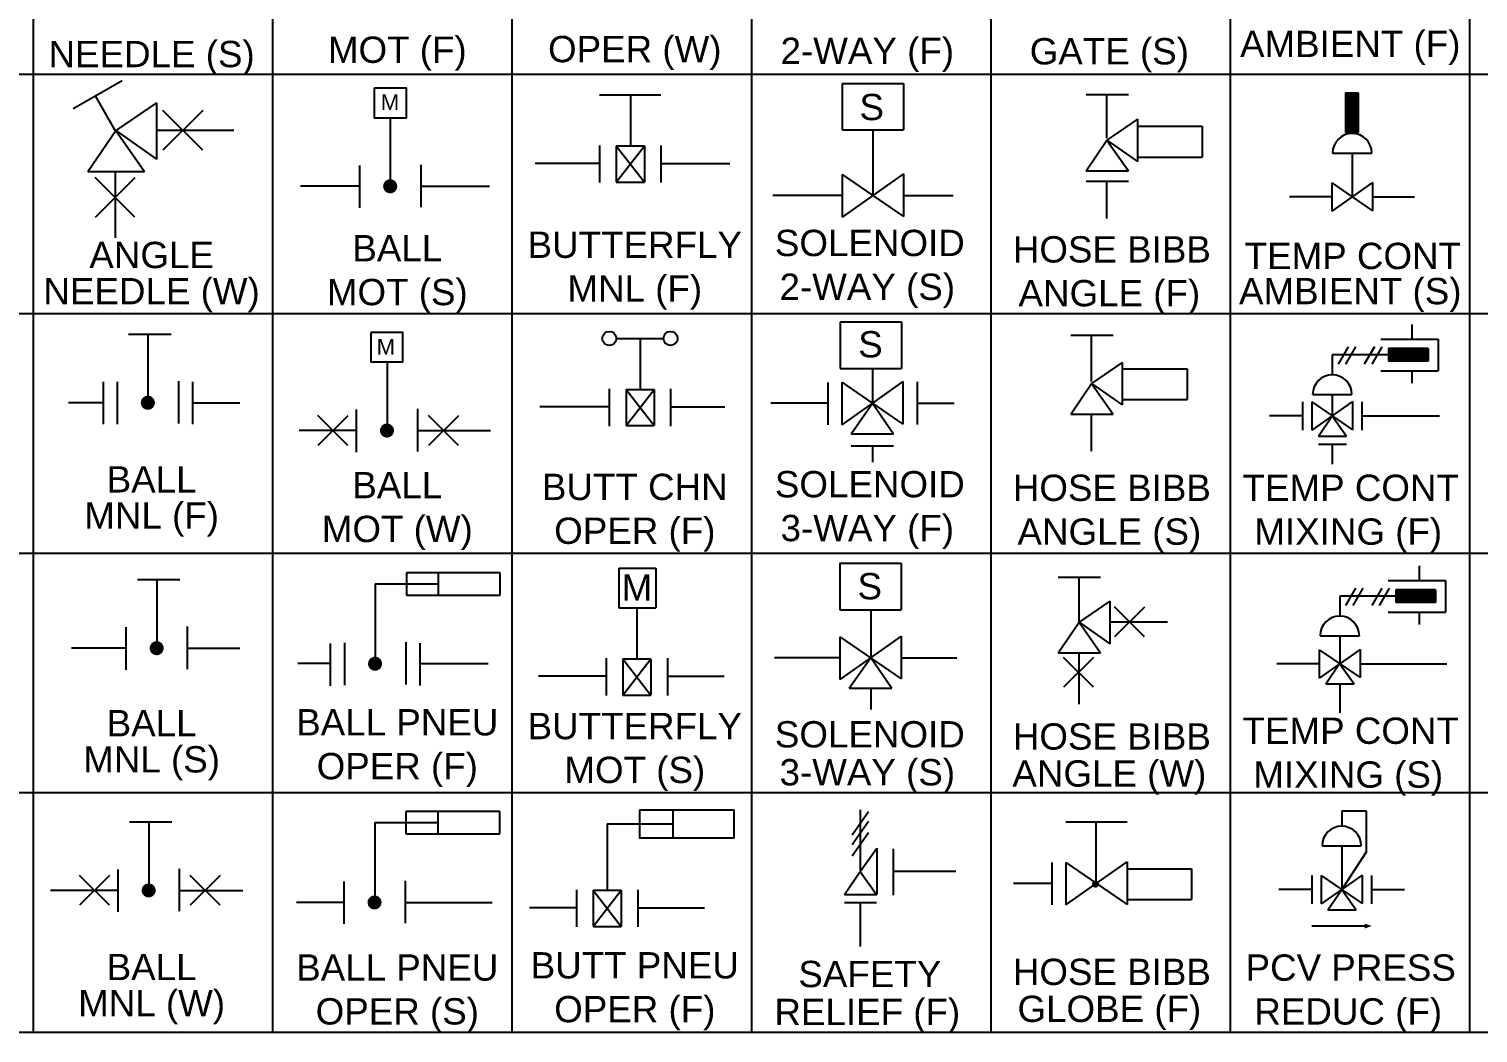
# Model space of a CAD drawing. Extents: x -5.3 to 5, y -1.8 to 1.6.
# Drawn here: x -2.654 to -0.233, y -1.841 to -0.163 of the extents above; entities that cross this region are included whole.
import ezdxf
from ezdxf.enums import TextEntityAlignment as Align

# ---------------------------------------------------------------- set-up
doc = ezdxf.new("R2010")
doc.units = 0
doc.header["$MEASUREMENT"] = 0
for name, color, linetype in [('3-FLOW', 3, 'CONTINUOUS'), ('BLACK', 7, 'CONTINUOUS'), ('EQUIP2', 2, 'CONTINUOUS'), ('GRAY', 4, 'CONTINUOUS')]:
    doc.layers.add(name, color=color, linetype=linetype)
doc.styles.add('HELVL', font='helvl')

# ---------------------------------------------------------------- blocks, each defined once
blk = doc.blocks.new('AR2')
at = {"layer": '3-FLOW'}
blk.add_solid([(0.001, 0.002), (-0.066, 0.192), (0.063, 0.192), (-0.066, 0.192)], dxfattribs=at)

msp = doc.modelspace()

# ---------------------------------------------------------------- linework, layer by layer
at = {"layer": 'BLACK'}
for p, q in [((-2.6467, -1.8394), (-2.6467, 1.3606)), ((-2.2467, -1.8394), (-2.2467, 1.3606)), ((-1.8467, -1.8394), (-1.8467, 1.3606)), ((-1.4467, -1.8394), (-1.4467, 1.3606)), ((-1.0467, -1.8394), (-1.0467, 1.3606)), ((-0.6467, -1.8394), (-0.6467, 1.3606)), ((-0.2467, -1.8394), (-0.2467, 1.3606)), ((4.9533, -0.2394), (-5.0467, -0.2394)), ((4.9533, -0.6394), (-5.0467, -0.6394)), ((4.9533, -1.0394), (-5.0467, -1.0394)), ((4.9533, -1.4394), (-5.0467, -1.4394))]:
    msp.add_line(p, q, dxfattribs=at)
at = {"layer": 'EQUIP2'}
for p, q in [((-1.2956, -0.2546, 0.375), (-1.1932, -0.2546, 0.375)), ((-2.4411, -0.2865, 1), (-2.5093, -0.3331, 0.5)), ((-0.4543, -0.2701, 0.25), (-0.4543, -0.3363, 0.25)), ((-0.4536, -0.2701, 0.25), (-0.4536, -0.3363, 0.25)), ((-0.4527, -0.2701, 0.25), (-0.4527, -0.3363, 0.25)), ((-0.4515, -0.2701, 0.25), (-0.4515, -0.3363, 0.25)), ((-0.4502, -0.2701, 0.25), (-0.4502, -0.3363, 0.25)), ((-0.449, -0.2701, 0.25), (-0.449, -0.3363, 0.25)), ((-0.4478, -0.2701, 0.25), (-0.4478, -0.3363, 0.25)), ((-0.4465, -0.2701, 0.25), (-0.4465, -0.3363, 0.25)), ((-0.4453, -0.2701, 0.25), (-0.4453, -0.3363, 0.25)), ((-0.4441, -0.2701, 0.25), (-0.4441, -0.3363, 0.25)), ((-0.4428, -0.2701, 0.25), (-0.4428, -0.3363, 0.25)), ((-0.4416, -0.2701, 0.25), (-0.4416, -0.3363, 0.25)), ((-0.4404, -0.2701, 0.25), (-0.4404, -0.3363, 0.25)), ((-0.4391, -0.2701, 0.25), (-0.4391, -0.3363, 0.25)), ((-0.4379, -0.2701, 0.25), (-0.4379, -0.3363, 0.25)), ((-0.4367, -0.2701, 0.25), (-0.4367, -0.3363, 0.25)), ((-0.4354, -0.2701, 0.25), (-0.4354, -0.3363, 0.25)), ((-0.4345, -0.2701, 0.25), (-0.4345, -0.3363, 0.25)), ((-0.4334, -0.2701, 0.25), (-0.4334, -0.3363, 0.25)), ((-2.364, -0.3656, 0.5), (-2.4303, -0.2993, 0.5)), ((-2.364, -0.2995, 0.5), (-2.4303, -0.3658, 0.5)), ((-0.8019, -0.314, 0.75), (-0.8531, -0.349, 0.375)), ((-2.5559, -0.4014, 1), (-2.5093, -0.3331, 0.5)), ((-2.5093, -0.3331, 0.5), (-2.4614, -0.4014, 1)), ((-2.5093, -0.3331, 0.5), (-2.4411, -0.3811, 1)), ((-2.4411, -0.3325, 0.5), (-2.3121, -0.3325, 0.5)), ((-0.8017, -0.3259, 0.375), (-0.694, -0.3259, 0.375)), ((-1.6729, -0.3586, 0.375), (-1.626, -0.3586, 0.375)), ((-1.6729, -0.3586, 0.75), (-1.626, -0.4191, 0.75)), ((-1.6729, -0.4191, 0.75), (-1.626, -0.3586, 0.75)), ((-0.8881, -0.4002, 0.75), (-0.8531, -0.349, 0.375)), ((-0.8531, -0.349, 0.375), (-0.8172, -0.4002, 0.75)), ((-0.8531, -0.349, 0.375), (-0.8019, -0.3849, 0.75)), ((-0.4761, -0.3706, 0.5), (-0.4105, -0.3706, 0.5)), ((-1.7009, -0.3879, 0.375), (-1.8087, -0.3879, 0.375)), ((-1.5985, -0.3879, 0.375), (-1.4833, -0.3879, 0.375)), ((-1.1932, -0.4056), (-1.2956, -0.4776, 0.75)), ((-1.2956, -0.4066, 0.75), (-1.1932, -0.4765)), ((-2.4775, -0.478, 0.5), (-2.5438, -0.4117, 0.5)), ((-2.4775, -0.4119, 0.5), (-2.5438, -0.4782, 0.5)), ((-2.1019, -0.4262, 0.375), (-2.2004, -0.4262, 0.375)), ((-1.9995, -0.4262, 0.375), (-1.885, -0.4262, 0.375)), ((-1.6729, -0.4191, 0.375), (-1.626, -0.4191, 0.375)), ((-0.4093, -0.4197), (-0.4776, -0.4677, 0.5)), ((-0.4776, -0.4204, 0.5), (-0.4093, -0.467)), ((-1.2956, -0.4416, 0.375), (-1.4111, -0.4416, 0.375)), ((-1.1932, -0.4416, 0.375), (-1.1099, -0.4416, 0.375)), ((-0.4776, -0.4437, 0.25), (-0.5482, -0.4437, 0.25)), ((-0.4093, -0.4437, 0.25), (-0.3394, -0.4437, 0.25)), ((-1.2986, -0.6525, 0.375), (-1.1962, -0.6525, 0.375)), ((-0.3431, -0.6817, 0.25), (-0.3431, -0.657, 0.25)), ((-0.3957, -0.6817, 0.25), (-0.2997, -0.6817, 0.25)), ((-0.3164, -0.6972, 0.25), (-0.3826, -0.6972, 0.25)), ((-0.3164, -0.6978, 0.25), (-0.3826, -0.6978, 0.25)), ((-0.3164, -0.6987, 0.25), (-0.3826, -0.6987, 0.25)), ((-0.3164, -0.7, 0.25), (-0.3826, -0.7, 0.25)), ((-0.3164, -0.7012, 0.25), (-0.3826, -0.7012, 0.25)), ((-0.8275, -0.7205, 0.75), (-0.8787, -0.7554, 0.375)), ((-0.3826, -0.7076, 0.25), (-0.4766, -0.7076, 0.25)), ((-0.3164, -0.7024, 0.25), (-0.3826, -0.7024, 0.25)), ((-0.3164, -0.7037, 0.25), (-0.3826, -0.7037, 0.25)), ((-0.3164, -0.7049, 0.25), (-0.3826, -0.7049, 0.25)), ((-0.3164, -0.7061, 0.25), (-0.3826, -0.7061, 0.25)), ((-0.3164, -0.7074, 0.25), (-0.3826, -0.7074, 0.25)), ((-0.3164, -0.7086, 0.25), (-0.3826, -0.7086, 0.25)), ((-0.3164, -0.7098, 0.25), (-0.3826, -0.7098, 0.25)), ((-0.3164, -0.7111, 0.25), (-0.3826, -0.7111, 0.25)), ((-0.3164, -0.7123, 0.25), (-0.3826, -0.7123, 0.25)), ((-0.3164, -0.7135, 0.25), (-0.3826, -0.7135, 0.25)), ((-0.3164, -0.7148, 0.25), (-0.3826, -0.7148, 0.25)), ((-0.3164, -0.716, 0.25), (-0.3826, -0.716, 0.25)), ((-0.3164, -0.7169, 0.25), (-0.3826, -0.7169, 0.25)), ((-0.3164, -0.7181, 0.25), (-0.3826, -0.7181, 0.25)), ((-0.8269, -0.7309, 0.375), (-0.7192, -0.7309, 0.375)), ((-0.3957, -0.7343, 0.25), (-0.2997, -0.7343, 0.25)), ((-0.3431, -0.7551, 0.25), (-0.3431, -0.7343, 0.25)), ((-1.6566, -0.826, 0.75), (-1.6097, -0.7655, 0.75)), ((-1.6566, -0.7655, 0.75), (-1.6097, -0.826, 0.75)), ((-1.6566, -0.7655, 0.375), (-1.6097, -0.7655, 0.375)), ((-1.1939, -0.7525), (-1.2963, -0.8245, 0.75)), ((-1.2963, -0.7535, 0.75), (-1.1939, -0.8234)), ((-0.9137, -0.8066, 0.75), (-0.8787, -0.7554, 0.375)), ((-0.8787, -0.7554, 0.375), (-0.8275, -0.7914, 0.75)), ((-0.8787, -0.7554, 0.375), (-0.8428, -0.8066, 0.75)), ((-0.5093, -0.7739, 0.5), (-0.4438, -0.7739, 0.5)), ((-2.5303, -0.7877, 0.375), (-2.5883, -0.7877, 0.375)), ((-2.3805, -0.7877, 0.375), (-2.302, -0.7877, 0.375)), ((-1.6846, -0.7948, 0.375), (-1.8006, -0.7948, 0.375)), ((-1.5822, -0.7948, 0.375), (-1.4915, -0.7948, 0.375)), ((-1.3197, -0.7885, 0.375), (-1.4148, -0.7885, 0.375)), ((-1.2807, -0.8395), (-1.2447, -0.7883, 0.375)), ((-1.2447, -0.7883, 0.375), (-1.2098, -0.8395)), ((-1.1704, -0.7885, 0.375), (-1.1083, -0.7885, 0.375)), ((-0.4426, -0.7857), (-0.5109, -0.8337, 0.5)), ((-0.5109, -0.7864, 0.5), (-0.4426, -0.833)), ((-2.1217, -0.859, 0.375), (-2.1714, -0.8093, 0.375)), ((-2.1217, -0.8094, 0.375), (-2.1714, -0.8592, 0.375)), ((-1.9368, -0.859, 0.375), (-1.9865, -0.8093, 0.375)), ((-1.9368, -0.8094, 0.375), (-1.9865, -0.8592, 0.375)), ((-0.5265, -0.8097, 0.25), (-0.5814, -0.8097, 0.25)), ((-0.4766, -0.81, 0.25), (-0.4999, -0.8441)), ((-0.4527, -0.8441), (-0.4766, -0.81, 0.25)), ((-0.427, -0.8097, 0.25), (-0.2976, -0.8097, 0.25)), ((-2.1073, -0.8342, 0.375), (-2.2029, -0.8342, 0.375)), ((-2.0049, -0.8342, 0.375), (-1.8833, -0.8342, 0.375)), ((-1.6566, -0.826, 0.375), (-1.6097, -0.826, 0.375)), ((-1.2992, -1.0555, 0.375), (-1.1968, -1.0555, 0.375)), ((-0.3307, -1.0848, 0.25), (-0.3307, -1.0601, 0.25)), ((-2.0237, -1.072, 0.75), (-2.0237, -1.1091, 0.75)), ((-1.8667, -1.072, 0.75), (-2.0237, -1.072, 0.75)), ((-1.9699, -1.1091, 0.75), (-1.9699, -1.072, 0.75)), ((-1.8667, -1.1091, 0.75), (-1.8667, -1.072, 0.75)), ((-0.3833, -1.0848, 0.25), (-0.2873, -1.0848, 0.25)), ((-2.0758, -1.0905, 0.75), (-1.9699, -1.0905, 0.75)), ((-2.0237, -1.1091, 0.75), (-1.8667, -1.1091, 0.75)), ((-0.3702, -1.1107, 0.25), (-0.4642, -1.1107, 0.25)), ((-0.3041, -1.1003, 0.25), (-0.3702, -1.1003, 0.25)), ((-0.3041, -1.1009, 0.25), (-0.3702, -1.1009, 0.25)), ((-0.3041, -1.1018, 0.25), (-0.3702, -1.1018, 0.25)), ((-0.3041, -1.103, 0.25), (-0.3702, -1.103, 0.25)), ((-0.3041, -1.1043, 0.25), (-0.3702, -1.1043, 0.25)), ((-0.3041, -1.1055, 0.25), (-0.3702, -1.1055, 0.25)), ((-0.3041, -1.1067, 0.25), (-0.3702, -1.1067, 0.25)), ((-0.3041, -1.108, 0.25), (-0.3702, -1.108, 0.25)), ((-0.3041, -1.1092, 0.25), (-0.3702, -1.1092, 0.25)), ((-0.3041, -1.1104, 0.25), (-0.3702, -1.1104, 0.25)), ((-0.3041, -1.1117, 0.25), (-0.3702, -1.1117, 0.25)), ((-0.3041, -1.1129, 0.25), (-0.3702, -1.1129, 0.25)), ((-0.8484, -1.1194, 0.75), (-0.8996, -1.1543, 0.375)), ((-0.7906, -1.1787, 0.375), (-0.8403, -1.1289, 0.375)), ((-0.7906, -1.1291, 0.375), (-0.8403, -1.1788, 0.375)), ((-0.3833, -1.1374, 0.25), (-0.2873, -1.1374, 0.25)), ((-0.3041, -1.1141, 0.25), (-0.3702, -1.1141, 0.25)), ((-0.3041, -1.1154, 0.25), (-0.3702, -1.1154, 0.25)), ((-0.3041, -1.1166, 0.25), (-0.3702, -1.1166, 0.25)), ((-0.3041, -1.1178, 0.25), (-0.3702, -1.1178, 0.25)), ((-0.3041, -1.1191, 0.25), (-0.3702, -1.1191, 0.25)), ((-0.3041, -1.12, 0.25), (-0.3702, -1.12, 0.25)), ((-0.3041, -1.1212, 0.25), (-0.3702, -1.1212, 0.25)), ((-0.3307, -1.1582, 0.25), (-0.3307, -1.1374, 0.25)), ((-0.9346, -1.2055, 0.75), (-0.8996, -1.1543, 0.375)), ((-0.8996, -1.1543, 0.375), (-0.8637, -1.2055, 0.75)), ((-0.8996, -1.1543, 0.375), (-0.8484, -1.1903, 0.75)), ((-0.8484, -1.1538, 0.375), (-0.752, -1.1538, 0.375)), ((-1.1968, -1.1778), (-1.2992, -1.2498, 0.75)), ((-1.2992, -1.1789, 0.75), (-1.1968, -1.2488)), ((-0.497, -1.177, 0.5), (-0.4314, -1.177, 0.5)), ((-2.4921, -1.1977, 0.375), (-2.5833, -1.1977, 0.375)), ((-2.3897, -1.1977, 0.375), (-2.302, -1.1977, 0.375)), ((-0.4302, -1.1997), (-0.4985, -1.2477, 0.5)), ((-0.4985, -1.2004, 0.5), (-0.4302, -1.247)), ((-2.1507, -1.2236, 0.375), (-2.2048, -1.2236, 0.375)), ((-2.0014, -1.2236, 0.375), (-1.8871, -1.2236, 0.375)), ((-1.6619, -1.2155, 0.375), (-1.615, -1.2155, 0.375)), ((-1.6619, -1.2155, 0.75), (-1.615, -1.276, 0.75)), ((-1.6619, -1.276, 0.75), (-1.615, -1.2155, 0.75)), ((-1.2992, -1.2138, 0.375), (-1.4084, -1.2138, 0.375)), ((-1.2836, -1.2648), (-1.2476, -1.2136, 0.375)), ((-1.2476, -1.2136, 0.375), (-1.2127, -1.2648)), ((-1.1968, -1.2138, 0.375), (-1.104, -1.2138, 0.375)), ((-0.8758, -1.263, 0.375), (-0.9255, -1.2132, 0.375)), ((-0.8758, -1.2134, 0.375), (-0.9255, -1.2631, 0.375)), ((-0.4985, -1.2237, 0.25), (-0.5691, -1.2237, 0.25)), ((-0.4643, -1.224, 0.25), (-0.4876, -1.2581)), ((-0.4403, -1.2581), (-0.4643, -1.224, 0.25)), ((-0.4302, -1.2237, 0.25), (-0.2853, -1.2237, 0.25)), ((-1.6899, -1.2447, 0.375), (-1.803, -1.2447, 0.375)), ((-1.5875, -1.2447, 0.375), (-1.4925, -1.2447, 0.375)), ((-1.6619, -1.276, 0.375), (-1.615, -1.276, 0.375)), ((-1.8676, -1.4708, 0.75), (-2.0246, -1.4708, 0.75)), ((-2.0246, -1.4708, 0.75), (-2.0246, -1.5079, 0.75)), ((-1.9708, -1.5079, 0.75), (-1.9708, -1.4708, 0.75)), ((-1.8676, -1.5079, 0.75), (-1.8676, -1.4708, 0.75)), ((-1.2787, -1.5096, 0.2813), (-1.2513, -1.4705, 0.567)), ((-0.4609, -1.4697, 0.25), (-0.42, -1.4697, 0.25)), ((-2.0766, -1.4887, 0.75), (-1.9708, -1.4887, 0.75)), ((-1.6879, -1.4914, 0.375), (-1.5785, -1.4914, 0.375)), ((-1.2787, -1.5256, 0.2813), (-1.2513, -1.4866, 0.567)), ((-0.922, -1.488, 0.375), (-0.8196, -1.488, 0.375)), ((-0.8712, -1.5901, 0.375), (-0.8712, -1.488, 0.6707)), ((-2.0246, -1.5079, 0.75), (-1.8676, -1.5079, 0.75)), ((-1.2787, -1.5446, 0.2813), (-1.2513, -1.5056, 0.567)), ((-1.2652, -1.5709, 0.2813), (-1.2378, -1.5318, 0.567)), ((-0.4936, -1.5279, 0.5), (-0.4281, -1.5279, 0.5)), ((-0.42, -1.5385, 0.5), (-0.4609, -1.6009, 0.5)), ((-1.2914, -1.6093, 0.5625), (-1.2652, -1.5709, 0.2813)), ((-1.2652, -1.5709, 0.2813), (-1.2382, -1.6093, 0.5625)), ((-1.2103, -1.5705, 0.2812), (-1.1055, -1.5705, 0.2812)), ((-0.922, -1.6267, 0.75), (-0.8196, -1.5548, 0.75)), ((-0.922, -1.5558, 0.75), (-0.8196, -1.6257)), ((-0.8196, -1.5663, 0.375), (-0.7119, -1.5663, 0.375)), ((-2.5198, -1.6272, 0.375), (-2.5696, -1.5775, 0.375)), ((-2.5198, -1.5776, 0.375), (-2.5696, -1.6273, 0.375)), ((-2.335, -1.6272, 0.375), (-2.3847, -1.5775, 0.375)), ((-2.335, -1.5776, 0.375), (-2.3847, -1.6273, 0.375)), ((-0.9454, -1.5908, 0.375), (-1.0093, -1.5908, 0.375)), ((-0.4269, -1.577), (-0.4951, -1.625, 0.5)), ((-0.4951, -1.5777, 0.5), (-0.4269, -1.6243)), ((-2.5055, -1.6023, 0.375), (-2.6183, -1.6023, 0.375)), ((-2.4031, -1.6023, 0.375), (-2.297, -1.6023, 0.375)), ((-1.7113, -1.6627, 0.75), (-1.6645, -1.6021, 0.75)), ((-1.7113, -1.6021, 0.75), (-1.6645, -1.6627, 0.75)), ((-1.7113, -1.6021, 0.375), (-1.6645, -1.6021, 0.375)), ((-0.8196, -1.6178, 0.375), (-0.7119, -1.6178, 0.375)), ((-0.5108, -1.601, 0.25), (-0.5657, -1.601, 0.25)), ((-0.4609, -1.6012, 0.25), (-0.4842, -1.6354)), ((-0.4369, -1.6354), (-0.4609, -1.6012, 0.25)), ((-0.4112, -1.601, 0.25), (-0.3561, -1.601, 0.25)), ((-2.1281, -1.6224, 0.375), (-2.2075, -1.6224, 0.375)), ((-2.0257, -1.6224, 0.375), (-1.8805, -1.6224, 0.375)), ((-1.7393, -1.6314, 0.375), (-1.818, -1.6314, 0.375)), ((-1.6369, -1.6314, 0.375), (-1.5257, -1.6314, 0.375)), ((-1.7113, -1.6627, 0.375), (-1.6645, -1.6627, 0.375)), ((-0.4218, -1.6621, 0.25), (-0.5108, -1.6621, 0.25))]:
    msp.add_line(p, q, dxfattribs=at)
for points, elevation in [([(-2.5804, -0.2965), (-2.4985, -0.2492)], 1), ([(-1.2956, -0.2546), (-1.2956, -0.3319)], 0.75), ([(-1.1932, -0.2546), (-1.1932, -0.3319)], 0.75), ([(-2.5436, -0.2753), (-2.5095, -0.3345)], 1), ([(-2.4411, -0.2865), (-2.4411, -0.3811)], 1), ([(-1.7009, -0.2733), (-1.5985, -0.2733)], 0.75), ([(-1.6494, -0.2733), (-1.6494, -0.3586)], 0.75), ([(-0.8881, -0.2726), (-0.8172, -0.2726)], 0.75), ([(-0.8537, -0.2726), (-0.8537, -0.3457)], 0.75), ([(-0.4543, -0.2701), (-0.4334, -0.2701)], 0.5), ([(-2.0505, -0.3116), (-2.0505, -0.426)], 0.75), ([(-0.8019, -0.314), (-0.8019, -0.3849)], 0.75), ([(-0.4433, -0.3013), (-0.4433, -0.3349)], 0.5), ([(-1.2956, -0.3319), (-1.1932, -0.3319)], 0.375), ([(-1.2442, -0.3319), (-1.2442, -0.4414)], 0.75), ([(-0.694, -0.3259), (-0.694, -0.3774)], 0.75), ([(-0.4543, -0.3363), (-0.4334, -0.3363)], 0.5), ([(-1.7009, -0.3578), (-1.7009, -0.4198)], 0.75), ([(-1.6729, -0.3586), (-1.6729, -0.4191)], 0.75), ([(-1.626, -0.3586), (-1.626, -0.4191)], 0.75), ([(-1.5985, -0.3578), (-1.5985, -0.4198)], 0.75), ([(-0.8017, -0.3774), (-0.694, -0.3774)], 0.375), ([(-0.4433, -0.3706), (-0.4433, -0.4436)], 0.5), ([(-2.5559, -0.4014), (-2.4614, -0.4014)], 1), ([(-2.5101, -0.4014), (-2.5101, -0.5121)], 1), ([(-2.1019, -0.3912), (-2.1019, -0.4621)], 0.75), ([(-1.9995, -0.3902), (-1.9995, -0.4611)], 0.75), ([(-1.2956, -0.4066), (-1.2956, -0.4776)], 0.75), ([(-1.1932, -0.4056), (-1.1932, -0.4765)], 0.75), ([(-0.8881, -0.4002), (-0.8172, -0.4002)], 0.75), ([(-0.8881, -0.4177), (-0.8172, -0.4177)], 0.75), ([(-0.8537, -0.4177), (-0.8537, -0.4802)], 0.75), ([(-0.4776, -0.4204), (-0.4776, -0.4677)], 0.5), ([(-0.4093, -0.4197), (-0.4093, -0.467)], 0.5), ([(-1.2986, -0.6525), (-1.2986, -0.7306)], 0.75), ([(-1.1962, -0.6525), (-1.1962, -0.7306)], 0.75), ([(-2.4879, -0.6731), (-2.4169, -0.6731)], 0.75), ([(-2.4554, -0.6731), (-2.4554, -0.7875)], 0.75), ([(-0.9137, -0.6747), (-0.8428, -0.6747)], 0.75), ([(-0.8793, -0.6747), (-0.8793, -0.7522)], 0.75), ([(-1.6729, -0.6803), (-1.5939, -0.6803)], 0.75), ([(-1.6332, -0.6803), (-1.6332, -0.7655)], 0.75), ([(-0.4502, -0.6943), (-0.467, -0.7233)], 0.5), ([(-0.4379, -0.6943), (-0.4546, -0.7233)], 0.5), ([(-0.4063, -0.6943), (-0.4231, -0.7233)], 0.5), ([(-0.394, -0.6943), (-0.4107, -0.7233)], 0.5), ([(-0.3826, -0.6972), (-0.3826, -0.7181)], 0.5), ([(-0.3164, -0.6972), (-0.3164, -0.7181)], 0.5), ([(-0.2997, -0.6817), (-0.2997, -0.7343)], 0.5), ([(-2.0559, -0.7196), (-2.0559, -0.834)], 0.75), ([(-0.8275, -0.7205), (-0.8275, -0.7914)], 0.75), ([(-0.4766, -0.7076), (-0.4766, -0.7411)], 0.5), ([(-1.2986, -0.7306), (-1.1962, -0.7306)], 0.375), ([(-1.2448, -0.7306), (-1.2448, -0.7887)], 0.75), ([(-0.7192, -0.7309), (-0.7192, -0.7823)], 0.75), ([(-2.5303, -0.7527), (-2.5303, -0.8237)], 0.75), ([(-2.5068, -0.7527), (-2.5068, -0.8237)], 0.75), ([(-2.4044, -0.7517), (-2.4044, -0.8226)], 0.75), ([(-2.381, -0.7527), (-2.381, -0.8237)], 0.75), ([(-1.6846, -0.7647), (-1.6846, -0.8267)], 0.75), ([(-1.6566, -0.7655), (-1.6566, -0.826)], 0.75), ([(-1.6097, -0.7655), (-1.6097, -0.826)], 0.75), ([(-1.5822, -0.7647), (-1.5822, -0.8267)], 0.75), ([(-1.3197, -0.7538), (-1.3197, -0.8247)], 0.75), ([(-1.2963, -0.7535), (-1.2963, -0.8245)], 0.75), ([(-1.1939, -0.7525), (-1.1939, -0.8234)], 0.75), ([(-1.1704, -0.7531), (-1.1704, -0.824)], 0.75), ([(-0.4766, -0.7739), (-0.4766, -0.8101)], 0.5), ([(-2.0049, -0.7982), (-2.0049, -0.8691)], 0.75), ([(-0.8269, -0.7823), (-0.7192, -0.7823)], 0.375), ([(-0.5265, -0.7864), (-0.5265, -0.8337)], 0.5), ([(-0.5109, -0.7864), (-0.5109, -0.8337)], 0.5), ([(-0.4426, -0.7857), (-0.4426, -0.833)], 0.5), ([(-0.427, -0.7864), (-0.427, -0.8337)], 0.5), ([(-2.1073, -0.7992), (-2.1073, -0.8701)], 0.75), ([(-0.9137, -0.8066), (-0.8428, -0.8066)], 0.75), ([(-0.8793, -0.8066), (-0.8793, -0.8687)], 0.75), ([(-1.2807, -0.8395), (-1.2098, -0.8395)], 0.75), ([(-0.4527, -0.8441), (-0.4999, -0.8441)], 0.5), ([(-1.2807, -0.8595), (-1.2098, -0.8595)], 0.75), ([(-1.2448, -0.8595), (-1.2448, -0.887)], 0.75), ([(-0.4527, -0.8576), (-0.4999, -0.8576)], 0.5), ([(-0.4766, -0.8576), (-0.4766, -0.8903)], 0.5), ([(-1.6685, -1.064), (-1.607, -1.064)], 0.75), ([(-1.6685, -1.064), (-1.6685, -1.1302)], 0.75), ([(-1.607, -1.064), (-1.607, -1.1302)], 0.75), ([(-1.2992, -1.0555), (-1.2992, -1.1336)], 0.75), ([(-1.1968, -1.0555), (-1.1968, -1.1336)], 0.75), ([(-2.4731, -1.0832), (-2.4022, -1.0832)], 0.75), ([(-2.4407, -1.0832), (-2.4407, -1.1976)], 0.75), ([(-0.9346, -1.0793), (-0.8637, -1.0793)], 0.75), ([(-0.9002, -1.0793), (-0.9002, -1.1552)], 0.75), ([(-0.2873, -1.0848), (-0.2873, -1.1374)], 0.5), ([(-2.0758, -1.0905), (-2.0758, -1.2235)], 0.75), ([(-0.4642, -1.1107), (-0.4642, -1.1442)], 0.5), ([(-0.4379, -1.0974), (-0.4546, -1.1264)], 0.5), ([(-0.4255, -1.0974), (-0.4423, -1.1264)], 0.5), ([(-0.394, -1.0974), (-0.4107, -1.1264)], 0.5), ([(-0.3816, -1.0974), (-0.3984, -1.1264)], 0.5), ([(-0.3702, -1.1003), (-0.3702, -1.1212)], 0.5), ([(-0.3041, -1.1003), (-0.3041, -1.1212)], 0.5), ([(-1.6685, -1.1302), (-1.607, -1.1302)], 0.75), ([(-1.6384, -1.1302), (-1.6384, -1.2155)], 0.75), ([(-1.2992, -1.1336), (-1.1968, -1.1336)], 0.375), ([(-1.2478, -1.1336), (-1.2478, -1.2136)], 0.75), ([(-0.8484, -1.1194), (-0.8484, -1.1903)], 0.75), ([(-2.3897, -1.1618), (-2.3897, -1.2327)], 0.75), ([(-2.4921, -1.1628), (-2.4921, -1.2337)], 0.75), ([(-1.2992, -1.1789), (-1.2992, -1.2498)], 0.75), ([(-1.1968, -1.1778), (-1.1968, -1.2488)], 0.75), ([(-0.4642, -1.177), (-0.4642, -1.2241)], 0.5), ([(-2.1507, -1.1897), (-2.1507, -1.2607)], 0.75), ([(-2.1272, -1.1887), (-2.1272, -1.2596)], 0.75), ([(-2.0248, -1.1877), (-2.0248, -1.2586)], 0.75), ([(-2.0014, -1.1894), (-2.0014, -1.2603)], 0.75), ([(-0.9346, -1.2055), (-0.8637, -1.2055)], 0.75), ([(-0.9002, -1.2055), (-0.9002, -1.2915)], 0.75), ([(-0.4985, -1.2004), (-0.4985, -1.2477)], 0.5), ([(-0.4302, -1.1997), (-0.4302, -1.247)], 0.5), ([(-1.6899, -1.2146), (-1.6899, -1.2766)], 0.75), ([(-1.6619, -1.2155), (-1.6619, -1.276)], 0.75), ([(-1.615, -1.2155), (-1.615, -1.276)], 0.75), ([(-1.5875, -1.2146), (-1.5875, -1.2766)], 0.75), ([(-0.4403, -1.2581), (-0.4876, -1.2581)], 0.5), ([(-0.4642, -1.2581), (-0.4642, -1.3055)], 0.5), ([(-1.2836, -1.2648), (-1.2127, -1.2648)], 0.75), ([(-1.2478, -1.2648), (-1.2478, -1.3003)], 0.75), ([(-1.5785, -1.4683), (-1.5785, -1.5146)], 0.75), ([(-1.2656, -1.4676), (-1.2656, -1.5684)], 0.5625), ([(-0.4609, -1.4697), (-0.4609, -1.4951)], 0.5), ([(-0.42, -1.4697), (-0.42, -1.5385)], 0.5), ([(-2.4865, -1.4878), (-2.4156, -1.4878)], 0.75), ([(-2.454, -1.4878), (-2.454, -1.6022)], 0.75), ([(-2.0766, -1.4887), (-2.0766, -1.6222)], 0.75), ([(-1.6879, -1.4914), (-1.6879, -1.6021)], 0.75), ([(-1.2378, -1.5318), (-1.2378, -1.6093)], 0.5625), ([(-1.2103, -1.5328), (-1.2103, -1.6103)], 0.5625), ([(-0.4609, -1.5279), (-0.4609, -1.6009)], 0.5), ([(-2.5055, -1.5674), (-2.5055, -1.6383)], 0.75), ([(-2.4031, -1.5664), (-2.4031, -1.6373)], 0.75), ([(-0.9454, -1.5558), (-0.9454, -1.6267)], 0.75), ([(-0.922, -1.5558), (-0.922, -1.6267)], 0.75), ([(-0.8196, -1.5548), (-0.8196, -1.6257)], 0.75), ([(-0.7119, -1.5663), (-0.7119, -1.6178)], 0.75), ([(-2.1281, -1.5875), (-2.1281, -1.6584)], 0.75), ([(-2.0257, -1.5864), (-2.0257, -1.6573)], 0.75), ([(-0.5108, -1.5777), (-0.5108, -1.625)], 0.5), ([(-0.4951, -1.5777), (-0.4951, -1.625)], 0.5), ([(-0.4269, -1.577), (-0.4269, -1.6243)], 0.5), ([(-0.4112, -1.5777), (-0.4112, -1.625)], 0.5), ([(-1.7393, -1.6013), (-1.7393, -1.6633)], 0.75), ([(-1.7113, -1.6021), (-1.7113, -1.6627)], 0.75), ([(-1.6645, -1.6021), (-1.6645, -1.6627)], 0.75), ([(-1.6369, -1.6013), (-1.6369, -1.6633)], 0.75), ([(-1.2914, -1.6093), (-1.2378, -1.6093)], 0.5625), ([(-1.2914, -1.6224), (-1.2382, -1.6224)], 0.5625), ([(-1.2656, -1.6224), (-1.2656, -1.696)], 0.5625), ([(-0.4369, -1.6354), (-0.4842, -1.6354)], 0.5)]:
    msp.add_lwpolyline(points, dxfattribs=dict(at, elevation=elevation))
at = {"layer": 'EQUIP2', "elevation": 0.75}
for points in [[(-2.0773, -0.2622), (-2.0773, -0.3116), (-2.0235, -0.3116), (-2.0235, -0.2622)], [(-2.0832, -0.6702), (-2.0832, -0.7196), (-2.0293, -0.7196), (-2.0293, -0.6702)], [(-1.6344, -1.4683), (-1.6344, -1.5146), (-1.4757, -1.5146), (-1.4757, -1.4683)]]:
    msp.add_lwpolyline(points, close=True, dxfattribs=at)
for points, const_width in [([(-2.0566, -0.4262, 1), (-2.0448, -0.4262, 1)], 0.0117), ([(-2.4615, -0.7878, 1), (-2.4497, -0.7878, 1)], 0.0117), ([(-2.0619, -0.8342, 1), (-2.0502, -0.8342, 1)], 0.0117), ([(-2.4467, -1.1978, 1), (-2.435, -1.1978, 1)], 0.0117), ([(-2.0818, -1.2237, 1), (-2.0701, -1.2237, 1)], 0.0117), ([(-2.4601, -1.6024, 1), (-2.4484, -1.6024, 1)], 0.0117), ([(-0.8751, -1.5919, 1), (-0.8692, -1.5919, 1)], 0.00586), ([(-2.0827, -1.6225, 1), (-2.071, -1.6225, 1)], 0.0117)]:
    msp.add_lwpolyline(points, format="xyb", close=True, dxfattribs=dict(at, const_width=const_width))
at = {"layer": 'EQUIP2'}
for centre in [(-1.6846, -0.6803, 0.75), (-1.5822, -0.6803, 0.75)]:
    msp.add_circle(centre, 0.0117, dxfattribs=at)
for centre in [(-0.4433, -0.3706, 0.5), (-0.4766, -0.7739, 0.5), (-0.4642, -1.177, 0.5), (-0.4609, -1.5279, 0.5)]:
    msp.add_arc(centre, 0.0328, 0, 180, dxfattribs=at)
at = {"layer": 'GRAY'}
msp.add_lwpolyline([(-5.0467, 1.3164), (-5.0467, -1.8394), (4.9533, -1.8394), (4.9533, 1.3606), (-5.0025, 1.3606)], dxfattribs=at)

# ---------------------------------------------------------------- block references
at = {"layer": 'EQUIP2', "color": 5, "xscale": 0.0625, "yscale": 0.0625, "zscale": 0.0625, "rotation": 90}
msp.add_blockref('AR2', (-0.4105, -1.6619, 0.5), dxfattribs=at)

# ---------------------------------------------------------------- texts
at = {"layer": 'EQUIP2', "style": 'HELVL'}
for s, height, p in [('AMBIENT (F)', 0.043945, (-0.4466, -0.2103)), ('NEEDLE (S)', 0.04395, (-2.4493, -0.2272)), ('MOT (F)', 0.04395, (-2.0388, -0.22)), ('OPER (W)', 0.04395, (-1.642, -0.2189)), ('2-WAY (F)', 0.04395, (-1.2535, -0.2218)), ('GATE (S)', 0.04395, (-0.8491, -0.2226)), ('M', 0.0264, (-2.051, -0.2989)), ('S', 0.0439, (-1.2461, -0.3157)), ('BALL', 0.04395, (-2.0388, -0.5516)), ('BUTTERFLY', 0.04395, (-1.642, -0.5458)), ('SOLENOID', 0.04395, (-1.2493, -0.5428)), ('ANGLE', 0.04395, (-2.4493, -0.5629)), ('HOSE BIBB', 0.04395, (-0.8449, -0.5535)), ('TEMP CONT', 0.04395, (-0.4423, -0.5645)), ('NEEDLE (W)', 0.04395, (-2.4493, -0.6233)), ('MOT (S)', 0.04395, (-2.0388, -0.6248)), ('MNL (F)', 0.04395, (-1.642, -0.619)), ('2-WAY (S)', 0.04395, (-1.2535, -0.616)), ('ANGLE (F)', 0.04395, (-0.8491, -0.6267)), ('AMBIENT (S)', 0.043945, (-0.4466, -0.6232)), ('S', 0.0439, (-1.2482, -0.712)), ('M', 0.0264, (-2.0579, -0.7076)), ('BALL', 0.04395, (-2.4493, -0.9377)), ('BALL', 0.04395, (-2.0388, -0.9473)), ('BUTT CHN', 0.04395, (-1.642, -0.9503)), ('SOLENOID', 0.04395, (-1.2493, -0.9458)), ('HOSE BIBB', 0.04395, (-0.8449, -0.9518)), ('TEMP CONT', 0.04395, (-0.4458, -0.9518)), ('MNL (F)', 0.04395, (-2.4493, -0.998)), ('MOT (W)', 0.04395, (-2.0388, -1.0205)), ('OPER (F)', 0.04395, (-1.642, -1.0235)), ('3-WAY (F)', 0.04395, (-1.2535, -1.019)), ('ANGLE (S)', 0.04395, (-0.8491, -1.025)), ('MIXING (F)', 0.04395, (-0.45, -1.025)), ('M', 0.0439, (-1.6384, -1.1184)), ('S', 0.0439, (-1.2494, -1.1161)), ('BALL', 0.04395, (-2.4493, -1.345)), ('BALL PNEU', 0.04395, (-2.0388, -1.3435)), ('BUTTERFLY', 0.04395, (-1.642, -1.3498)), ('SOLENOID', 0.04395, (-1.2493, -1.3636)), ('HOSE BIBB', 0.04395, (-0.8449, -1.3672)), ('TEMP CONT', 0.04395, (-0.4458, -1.3576)), ('MNL (S)', 0.04395, (-2.4493, -1.4054)), ('OPER (F)', 0.04395, (-2.0388, -1.4167)), ('MOT (S)', 0.04395, (-1.642, -1.423)), ('3-WAY (S)', 0.04395, (-1.2535, -1.427)), ('ANGLE (W)', 0.04395, (-0.8491, -1.429)), ('MIXING (S)', 0.04395, (-0.45, -1.4308)), ('BALL', 0.04395, (-2.4493, -1.7523)), ('BALL PNEU', 0.04395, (-2.0388, -1.7532)), ('BUTT PNEU', 0.04395, (-1.642, -1.7495)), ('HOSE BIBB', 0.04395, (-0.8449, -1.7604)), ('PCV PRESS', 0.04395, (-0.4458, -1.7533)), ('SAFETY', 0.04395, (-1.2493, -1.764)), ('MNL (W)', 0.04395, (-2.4493, -1.8127)), ('OPER (S)', 0.04395, (-2.0388, -1.8264)), ('OPER (F)', 0.04395, (-1.642, -1.8227)), ('RELIEF (F)', 0.04395, (-1.2535, -1.8274)), ('GLOBE (F)', 0.04395, (-0.8491, -1.8222)), ('REDUC (F)', 0.04395, (-0.45, -1.8265))]:
    msp.add_text(s, height=height, dxfattribs=at).set_placement(p, align=Align.CENTER)

doc.saveas('drawing.dxf')
